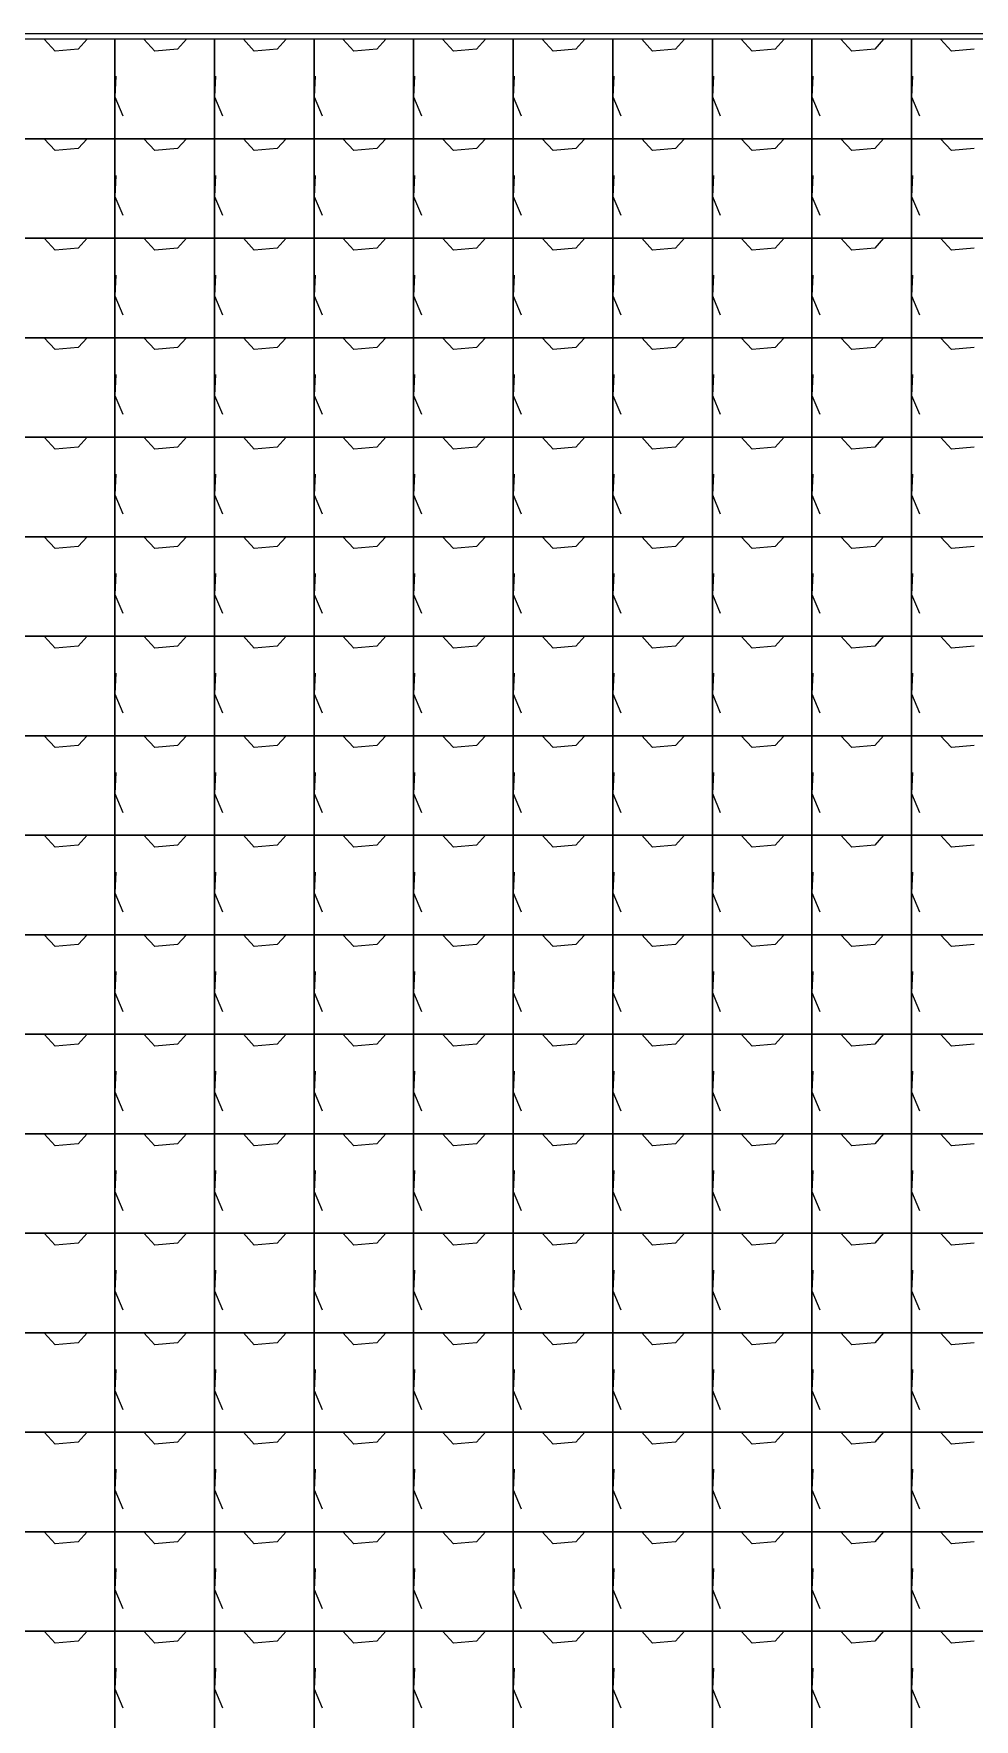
# Model space of a CAD drawing. Header units: inches. Extents: x 0 to 2763, y 0 to 1500.
# Drawn here: x 741.3 to 981.2, y 1069.7 to 1500 of the extents above; entities that cross this region are included whole.
import ezdxf

# ---------------------------------------------------------------- set-up
doc = ezdxf.new("R2010")
doc.units = ezdxf.units.IN
doc.header["$MEASUREMENT"] = 0

# ---------------------------------------------------------------- blocks, each defined once
blk = doc.blocks.new('*U1')
at = {"color": 254, "true_color": 0xfeeab9}
blk.add_lwpolyline([(-12.7, -12.7), (12.7, -12.7), (12.7, 12.7), (-12.7, 12.7), (-12.7, -12.7)], dxfattribs=at)
blk = doc.blocks.new('*U2')
at = {"color": 0, "linetype": 'ByBlock', "lineweight": -2, "transparency": 16777216}
for p in [(736.6, 1473.2), (762, 1473.2), (787.4, 1473.2), (812.8, 1473.2), (838.2, 1473.2), (863.6, 1473.2), (889, 1473.2), (914.4, 1473.2), (939.8, 1473.2), (965.2, 1473.2), (736.6, 1447.8), (762, 1447.8), (787.4, 1447.8), (812.8, 1447.8), (838.2, 1447.8), (863.6, 1447.8), (889, 1447.8), (914.4, 1447.8), (939.8, 1447.8), (965.2, 1447.8), (736.6, 1422.4), (762, 1422.4), (787.4, 1422.4), (812.8, 1422.4), (838.2, 1422.4), (863.6, 1422.4), (889, 1422.4), (914.4, 1422.4), (939.8, 1422.4), (965.2, 1422.4), (736.6, 1397), (762, 1397), (787.4, 1397), (812.8, 1397), (838.2, 1397), (863.6, 1397), (889, 1397), (914.4, 1397), (939.8, 1397), (965.2, 1397), (736.6, 1371.6), (762, 1371.6), (787.4, 1371.6), (812.8, 1371.6), (838.2, 1371.6), (863.6, 1371.6), (889, 1371.6), (914.4, 1371.6), (939.8, 1371.6), (965.2, 1371.6), (736.6, 1346.2), (762, 1346.2), (787.4, 1346.2), (812.8, 1346.2), (838.2, 1346.2), (863.6, 1346.2), (889, 1346.2), (914.4, 1346.2), (939.8, 1346.2), (965.2, 1346.2), (736.6, 1320.8), (762, 1320.8), (787.4, 1320.8), (812.8, 1320.8), (838.2, 1320.8), (863.6, 1320.8), (889, 1320.8), (914.4, 1320.8), (939.8, 1320.8), (965.2, 1320.8), (736.6, 1295.4), (762, 1295.4), (787.4, 1295.4), (812.8, 1295.4), (838.2, 1295.4), (863.6, 1295.4), (889, 1295.4), (914.4, 1295.4), (939.8, 1295.4), (965.2, 1295.4), (736.6, 1270), (762, 1270), (787.4, 1270), (812.8, 1270), (838.2, 1270), (863.6, 1270), (889, 1270), (914.4, 1270), (939.8, 1270), (965.2, 1270), (736.6, 1244.6), (762, 1244.6), (787.4, 1244.6), (812.8, 1244.6), (838.2, 1244.6), (863.6, 1244.6), (889, 1244.6), (914.4, 1244.6), (939.8, 1244.6), (965.2, 1244.6), (736.6, 1219.2), (762, 1219.2), (787.4, 1219.2), (812.8, 1219.2), (838.2, 1219.2), (863.6, 1219.2), (889, 1219.2), (914.4, 1219.2), (939.8, 1219.2), (965.2, 1219.2), (736.6, 1193.8), (762, 1193.8), (787.4, 1193.8), (812.8, 1193.8), (838.2, 1193.8), (863.6, 1193.8), (889, 1193.8), (914.4, 1193.8), (939.8, 1193.8), (965.2, 1193.8), (736.6, 1168.4), (762, 1168.4), (787.4, 1168.4), (812.8, 1168.4), (838.2, 1168.4), (863.6, 1168.4), (889, 1168.4), (914.4, 1168.4), (939.8, 1168.4), (965.2, 1168.4), (736.6, 1143), (762, 1143), (787.4, 1143), (812.8, 1143), (838.2, 1143), (863.6, 1143), (889, 1143), (914.4, 1143), (939.8, 1143), (965.2, 1143), (736.6, 1117.6), (762, 1117.6), (787.4, 1117.6), (812.8, 1117.6), (838.2, 1117.6), (863.6, 1117.6), (889, 1117.6), (914.4, 1117.6), (939.8, 1117.6), (965.2, 1117.6), (736.6, 1092.2), (762, 1092.2), (787.4, 1092.2), (812.8, 1092.2), (838.2, 1092.2), (863.6, 1092.2), (889, 1092.2), (914.4, 1092.2), (939.8, 1092.2), (965.2, 1092.2), (736.6, 1066.8), (762, 1066.8), (787.4, 1066.8), (812.8, 1066.8), (838.2, 1066.8), (863.6, 1066.8), (889, 1066.8), (914.4, 1066.8), (939.8, 1066.8), (965.2, 1066.8)]:
    blk.add_blockref('*U1', p, dxfattribs=at)

msp = doc.modelspace()

# ---------------------------------------------------------------- linework, layer by layer
at = {"linetype": 'Continuous'}
for p, q in [((746.76, 1495.55), (743.97, 1498.6)), ((754.89, 1498.6), (752.6, 1496.06)), ((772.16, 1495.55), (769.37, 1498.6)), ((780.29, 1498.6), (778, 1496.06)), ((797.56, 1495.55), (794.77, 1498.6)), ((805.69, 1498.6), (803.4, 1496.06)), ((822.96, 1495.55), (820.17, 1498.6)), ((831.09, 1498.6), (828.8, 1496.06)), ((848.36, 1495.55), (845.57, 1498.6)), ((856.49, 1498.6), (854.2, 1496.06)), ((873.76, 1495.55), (870.97, 1498.6)), ((881.89, 1498.6), (879.6, 1496.06)), ((899.16, 1495.55), (896.37, 1498.6)), ((907.29, 1498.6), (905, 1496.06)), ((924.56, 1495.55), (921.77, 1498.6)), ((932.69, 1498.6), (930.4, 1496.06)), ((949.96, 1495.55), (947.17, 1498.6)), ((958.09, 1498.6), (955.8, 1496.06)), ((975.36, 1495.55), (972.57, 1498.6)), ((752.6, 1496.06), (746.76, 1495.55)), ((778, 1496.06), (772.16, 1495.55)), ((803.4, 1496.06), (797.56, 1495.55)), ((828.8, 1496.06), (822.96, 1495.55)), ((854.2, 1496.06), (848.36, 1495.55)), ((879.6, 1496.06), (873.76, 1495.55)), ((905, 1496.06), (899.16, 1495.55)), ((930.4, 1496.06), (924.56, 1495.55)), ((955.8, 1496.06), (949.96, 1495.55)), ((981.2, 1496.06), (975.36, 1495.55)), ((762.25, 1489.2), (762, 1483.87)), ((787.65, 1489.2), (787.4, 1483.87)), ((813.05, 1489.2), (812.8, 1483.87)), ((838.45, 1489.2), (838.2, 1483.87)), ((863.85, 1489.2), (863.6, 1483.87)), ((889.25, 1489.2), (889, 1483.87)), ((914.65, 1489.2), (914.4, 1483.87)), ((940.05, 1489.2), (939.8, 1483.87)), ((965.45, 1489.2), (965.2, 1483.87)), ((762, 1483.87), (764.03, 1479.04)), ((787.4, 1483.87), (789.43, 1479.04)), ((812.8, 1483.87), (814.83, 1479.04)), ((838.2, 1483.87), (840.23, 1479.04)), ((863.6, 1483.87), (865.63, 1479.04)), ((889, 1483.87), (891.03, 1479.04)), ((914.4, 1483.87), (916.43, 1479.04)), ((939.8, 1483.87), (941.83, 1479.04)), ((965.2, 1483.87), (967.23, 1479.04)), ((746.76, 1470.15), (743.97, 1473.2)), ((754.89, 1473.2), (752.6, 1470.66)), ((772.16, 1470.15), (769.37, 1473.2)), ((780.29, 1473.2), (778, 1470.66)), ((797.56, 1470.15), (794.77, 1473.2)), ((805.69, 1473.2), (803.4, 1470.66)), ((822.96, 1470.15), (820.17, 1473.2)), ((831.09, 1473.2), (828.8, 1470.66)), ((848.36, 1470.15), (845.57, 1473.2)), ((856.49, 1473.2), (854.2, 1470.66)), ((873.76, 1470.15), (870.97, 1473.2)), ((881.89, 1473.2), (879.6, 1470.66)), ((899.16, 1470.15), (896.37, 1473.2)), ((907.29, 1473.2), (905, 1470.66)), ((924.56, 1470.15), (921.77, 1473.2)), ((932.69, 1473.2), (930.4, 1470.66)), ((949.96, 1470.15), (947.17, 1473.2)), ((958.09, 1473.2), (955.8, 1470.66)), ((975.36, 1470.15), (972.57, 1473.2)), ((752.6, 1470.66), (746.76, 1470.15)), ((778, 1470.66), (772.16, 1470.15)), ((803.4, 1470.66), (797.56, 1470.15)), ((828.8, 1470.66), (822.96, 1470.15)), ((854.2, 1470.66), (848.36, 1470.15)), ((879.6, 1470.66), (873.76, 1470.15)), ((905, 1470.66), (899.16, 1470.15)), ((930.4, 1470.66), (924.56, 1470.15)), ((955.8, 1470.66), (949.96, 1470.15)), ((981.2, 1470.66), (975.36, 1470.15)), ((762.25, 1463.8), (762, 1458.47)), ((787.65, 1463.8), (787.4, 1458.47)), ((813.05, 1463.8), (812.8, 1458.47)), ((838.45, 1463.8), (838.2, 1458.47)), ((863.85, 1463.8), (863.6, 1458.47)), ((889.25, 1463.8), (889, 1458.47)), ((914.65, 1463.8), (914.4, 1458.47)), ((940.05, 1463.8), (939.8, 1458.47)), ((965.45, 1463.8), (965.2, 1458.47)), ((762, 1458.47), (764.03, 1453.64)), ((787.4, 1458.47), (789.43, 1453.64)), ((812.8, 1458.47), (814.83, 1453.64)), ((838.2, 1458.47), (840.23, 1453.64)), ((863.6, 1458.47), (865.63, 1453.64)), ((889, 1458.47), (891.03, 1453.64)), ((914.4, 1458.47), (916.43, 1453.64)), ((939.8, 1458.47), (941.83, 1453.64)), ((965.2, 1458.47), (967.23, 1453.64)), ((746.76, 1444.75), (743.97, 1447.8)), ((754.89, 1447.8), (752.6, 1445.26)), ((772.16, 1444.75), (769.37, 1447.8)), ((780.29, 1447.8), (778, 1445.26)), ((797.56, 1444.75), (794.77, 1447.8)), ((805.69, 1447.8), (803.4, 1445.26)), ((822.96, 1444.75), (820.17, 1447.8)), ((831.09, 1447.8), (828.8, 1445.26)), ((848.36, 1444.75), (845.57, 1447.8)), ((856.49, 1447.8), (854.2, 1445.26)), ((873.76, 1444.75), (870.97, 1447.8)), ((881.89, 1447.8), (879.6, 1445.26)), ((899.16, 1444.75), (896.37, 1447.8)), ((907.29, 1447.8), (905, 1445.26)), ((924.56, 1444.75), (921.77, 1447.8)), ((932.69, 1447.8), (930.4, 1445.26)), ((949.96, 1444.75), (947.17, 1447.8)), ((958.09, 1447.8), (955.8, 1445.26)), ((975.36, 1444.75), (972.57, 1447.8)), ((752.6, 1445.26), (746.76, 1444.75)), ((778, 1445.26), (772.16, 1444.75)), ((803.4, 1445.26), (797.56, 1444.75)), ((828.8, 1445.26), (822.96, 1444.75)), ((854.2, 1445.26), (848.36, 1444.75)), ((879.6, 1445.26), (873.76, 1444.75)), ((905, 1445.26), (899.16, 1444.75)), ((930.4, 1445.26), (924.56, 1444.75)), ((955.8, 1445.26), (949.96, 1444.75)), ((981.2, 1445.26), (975.36, 1444.75)), ((762.25, 1438.4), (762, 1433.07)), ((787.65, 1438.4), (787.4, 1433.07)), ((813.05, 1438.4), (812.8, 1433.07)), ((838.45, 1438.4), (838.2, 1433.07)), ((863.85, 1438.4), (863.6, 1433.07)), ((889.25, 1438.4), (889, 1433.07)), ((914.65, 1438.4), (914.4, 1433.07)), ((940.05, 1438.4), (939.8, 1433.07)), ((965.45, 1438.4), (965.2, 1433.07)), ((762, 1433.07), (764.03, 1428.24)), ((787.4, 1433.07), (789.43, 1428.24)), ((812.8, 1433.07), (814.83, 1428.24)), ((838.2, 1433.07), (840.23, 1428.24)), ((863.6, 1433.07), (865.63, 1428.24)), ((889, 1433.07), (891.03, 1428.24)), ((914.4, 1433.07), (916.43, 1428.24)), ((939.8, 1433.07), (941.83, 1428.24)), ((965.2, 1433.07), (967.23, 1428.24)), ((746.76, 1419.35), (743.97, 1422.4)), ((754.89, 1422.4), (752.6, 1419.86)), ((772.16, 1419.35), (769.37, 1422.4)), ((780.29, 1422.4), (778, 1419.86)), ((797.56, 1419.35), (794.77, 1422.4)), ((805.69, 1422.4), (803.4, 1419.86)), ((822.96, 1419.35), (820.17, 1422.4)), ((831.09, 1422.4), (828.8, 1419.86)), ((848.36, 1419.35), (845.57, 1422.4)), ((856.49, 1422.4), (854.2, 1419.86)), ((873.76, 1419.35), (870.97, 1422.4)), ((881.89, 1422.4), (879.6, 1419.86)), ((899.16, 1419.35), (896.37, 1422.4)), ((907.29, 1422.4), (905, 1419.86)), ((924.56, 1419.35), (921.77, 1422.4)), ((932.69, 1422.4), (930.4, 1419.86)), ((949.96, 1419.35), (947.17, 1422.4)), ((958.09, 1422.4), (955.8, 1419.86)), ((975.36, 1419.35), (972.57, 1422.4)), ((752.6, 1419.86), (746.76, 1419.35)), ((778, 1419.86), (772.16, 1419.35)), ((803.4, 1419.86), (797.56, 1419.35)), ((828.8, 1419.86), (822.96, 1419.35)), ((854.2, 1419.86), (848.36, 1419.35)), ((879.6, 1419.86), (873.76, 1419.35)), ((905, 1419.86), (899.16, 1419.35)), ((930.4, 1419.86), (924.56, 1419.35)), ((955.8, 1419.86), (949.96, 1419.35)), ((981.2, 1419.86), (975.36, 1419.35)), ((762.25, 1413), (762, 1407.67)), ((787.65, 1413), (787.4, 1407.67)), ((813.05, 1413), (812.8, 1407.67)), ((838.45, 1413), (838.2, 1407.67)), ((863.85, 1413), (863.6, 1407.67)), ((889.25, 1413), (889, 1407.67)), ((914.65, 1413), (914.4, 1407.67)), ((940.05, 1413), (939.8, 1407.67)), ((965.45, 1413), (965.2, 1407.67)), ((762, 1407.67), (764.03, 1402.84)), ((787.4, 1407.67), (789.43, 1402.84)), ((812.8, 1407.67), (814.83, 1402.84)), ((838.2, 1407.67), (840.23, 1402.84)), ((863.6, 1407.67), (865.63, 1402.84)), ((889, 1407.67), (891.03, 1402.84)), ((914.4, 1407.67), (916.43, 1402.84)), ((939.8, 1407.67), (941.83, 1402.84)), ((965.2, 1407.67), (967.23, 1402.84)), ((746.76, 1393.95), (743.97, 1397)), ((752.6, 1394.46), (746.76, 1393.95)), ((754.89, 1397), (752.6, 1394.46)), ((772.16, 1393.95), (769.37, 1397)), ((778, 1394.46), (772.16, 1393.95)), ((780.29, 1397), (778, 1394.46)), ((797.56, 1393.95), (794.77, 1397)), ((803.4, 1394.46), (797.56, 1393.95)), ((805.69, 1397), (803.4, 1394.46)), ((822.96, 1393.95), (820.17, 1397)), ((828.8, 1394.46), (822.96, 1393.95)), ((831.09, 1397), (828.8, 1394.46)), ((848.36, 1393.95), (845.57, 1397)), ((854.2, 1394.46), (848.36, 1393.95)), ((856.49, 1397), (854.2, 1394.46)), ((873.76, 1393.95), (870.97, 1397)), ((879.6, 1394.46), (873.76, 1393.95)), ((881.89, 1397), (879.6, 1394.46)), ((899.16, 1393.95), (896.37, 1397)), ((905, 1394.46), (899.16, 1393.95)), ((907.29, 1397), (905, 1394.46)), ((924.56, 1393.95), (921.77, 1397)), ((930.4, 1394.46), (924.56, 1393.95)), ((932.69, 1397), (930.4, 1394.46)), ((949.96, 1393.95), (947.17, 1397)), ((955.8, 1394.46), (949.96, 1393.95)), ((958.09, 1397), (955.8, 1394.46)), ((975.36, 1393.95), (972.57, 1397)), ((981.2, 1394.46), (975.36, 1393.95)), ((762.25, 1387.6), (762, 1382.27)), ((787.65, 1387.6), (787.4, 1382.27)), ((813.05, 1387.6), (812.8, 1382.27)), ((838.45, 1387.6), (838.2, 1382.27)), ((863.85, 1387.6), (863.6, 1382.27)), ((889.25, 1387.6), (889, 1382.27)), ((914.65, 1387.6), (914.4, 1382.27)), ((940.05, 1387.6), (939.8, 1382.27)), ((965.45, 1387.6), (965.2, 1382.27)), ((762, 1382.27), (764.03, 1377.44)), ((787.4, 1382.27), (789.43, 1377.44)), ((812.8, 1382.27), (814.83, 1377.44)), ((838.2, 1382.27), (840.23, 1377.44)), ((863.6, 1382.27), (865.63, 1377.44)), ((889, 1382.27), (891.03, 1377.44)), ((914.4, 1382.27), (916.43, 1377.44)), ((939.8, 1382.27), (941.83, 1377.44)), ((965.2, 1382.27), (967.23, 1377.44)), ((746.76, 1368.55), (743.97, 1371.6)), ((752.6, 1369.06), (746.76, 1368.55)), ((754.89, 1371.6), (752.6, 1369.06)), ((772.16, 1368.55), (769.37, 1371.6)), ((778, 1369.06), (772.16, 1368.55)), ((780.29, 1371.6), (778, 1369.06)), ((797.56, 1368.55), (794.77, 1371.6)), ((803.4, 1369.06), (797.56, 1368.55)), ((805.69, 1371.6), (803.4, 1369.06)), ((822.96, 1368.55), (820.17, 1371.6)), ((828.8, 1369.06), (822.96, 1368.55)), ((831.09, 1371.6), (828.8, 1369.06)), ((848.36, 1368.55), (845.57, 1371.6)), ((854.2, 1369.06), (848.36, 1368.55)), ((856.49, 1371.6), (854.2, 1369.06)), ((873.76, 1368.55), (870.97, 1371.6)), ((879.6, 1369.06), (873.76, 1368.55)), ((881.89, 1371.6), (879.6, 1369.06)), ((899.16, 1368.55), (896.37, 1371.6)), ((905, 1369.06), (899.16, 1368.55)), ((907.29, 1371.6), (905, 1369.06)), ((924.56, 1368.55), (921.77, 1371.6)), ((930.4, 1369.06), (924.56, 1368.55)), ((932.69, 1371.6), (930.4, 1369.06)), ((949.96, 1368.55), (947.17, 1371.6)), ((955.8, 1369.06), (949.96, 1368.55)), ((958.09, 1371.6), (955.8, 1369.06)), ((975.36, 1368.55), (972.57, 1371.6)), ((981.2, 1369.06), (975.36, 1368.55)), ((762.25, 1362.2), (762, 1356.87)), ((787.65, 1362.2), (787.4, 1356.87)), ((813.05, 1362.2), (812.8, 1356.87)), ((838.45, 1362.2), (838.2, 1356.87)), ((863.85, 1362.2), (863.6, 1356.87)), ((889.25, 1362.2), (889, 1356.87)), ((914.65, 1362.2), (914.4, 1356.87)), ((940.05, 1362.2), (939.8, 1356.87)), ((965.45, 1362.2), (965.2, 1356.87)), ((762, 1356.87), (764.03, 1352.04)), ((787.4, 1356.87), (789.43, 1352.04)), ((812.8, 1356.87), (814.83, 1352.04)), ((838.2, 1356.87), (840.23, 1352.04)), ((863.6, 1356.87), (865.63, 1352.04)), ((889, 1356.87), (891.03, 1352.04)), ((914.4, 1356.87), (916.43, 1352.04)), ((939.8, 1356.87), (941.83, 1352.04)), ((965.2, 1356.87), (967.23, 1352.04)), ((746.76, 1343.15), (743.97, 1346.2)), ((752.6, 1343.66), (746.76, 1343.15)), ((754.89, 1346.2), (752.6, 1343.66)), ((772.16, 1343.15), (769.37, 1346.2)), ((778, 1343.66), (772.16, 1343.15)), ((780.29, 1346.2), (778, 1343.66)), ((797.56, 1343.15), (794.77, 1346.2)), ((803.4, 1343.66), (797.56, 1343.15)), ((805.69, 1346.2), (803.4, 1343.66)), ((822.96, 1343.15), (820.17, 1346.2)), ((828.8, 1343.66), (822.96, 1343.15)), ((831.09, 1346.2), (828.8, 1343.66)), ((848.36, 1343.15), (845.57, 1346.2)), ((854.2, 1343.66), (848.36, 1343.15)), ((856.49, 1346.2), (854.2, 1343.66)), ((873.76, 1343.15), (870.97, 1346.2)), ((879.6, 1343.66), (873.76, 1343.15)), ((881.89, 1346.2), (879.6, 1343.66)), ((899.16, 1343.15), (896.37, 1346.2)), ((905, 1343.66), (899.16, 1343.15)), ((907.29, 1346.2), (905, 1343.66)), ((924.56, 1343.15), (921.77, 1346.2)), ((930.4, 1343.66), (924.56, 1343.15)), ((932.69, 1346.2), (930.4, 1343.66)), ((949.96, 1343.15), (947.17, 1346.2)), ((955.8, 1343.66), (949.96, 1343.15)), ((958.09, 1346.2), (955.8, 1343.66)), ((975.36, 1343.15), (972.57, 1346.2)), ((981.2, 1343.66), (975.36, 1343.15)), ((762.25, 1336.8), (762, 1331.47)), ((787.65, 1336.8), (787.4, 1331.47)), ((813.05, 1336.8), (812.8, 1331.47)), ((838.45, 1336.8), (838.2, 1331.47)), ((863.85, 1336.8), (863.6, 1331.47)), ((889.25, 1336.8), (889, 1331.47)), ((914.65, 1336.8), (914.4, 1331.47)), ((940.05, 1336.8), (939.8, 1331.47)), ((965.45, 1336.8), (965.2, 1331.47)), ((762, 1331.47), (764.03, 1326.64)), ((787.4, 1331.47), (789.43, 1326.64)), ((812.8, 1331.47), (814.83, 1326.64)), ((838.2, 1331.47), (840.23, 1326.64)), ((863.6, 1331.47), (865.63, 1326.64)), ((889, 1331.47), (891.03, 1326.64)), ((914.4, 1331.47), (916.43, 1326.64)), ((939.8, 1331.47), (941.83, 1326.64)), ((965.2, 1331.47), (967.23, 1326.64)), ((746.76, 1317.75), (743.97, 1320.8)), ((752.6, 1318.26), (746.76, 1317.75)), ((754.89, 1320.8), (752.6, 1318.26)), ((772.16, 1317.75), (769.37, 1320.8)), ((778, 1318.26), (772.16, 1317.75)), ((780.29, 1320.8), (778, 1318.26)), ((797.56, 1317.75), (794.77, 1320.8)), ((803.4, 1318.26), (797.56, 1317.75)), ((805.69, 1320.8), (803.4, 1318.26)), ((822.96, 1317.75), (820.17, 1320.8)), ((828.8, 1318.26), (822.96, 1317.75)), ((831.09, 1320.8), (828.8, 1318.26)), ((848.36, 1317.75), (845.57, 1320.8)), ((854.2, 1318.26), (848.36, 1317.75)), ((856.49, 1320.8), (854.2, 1318.26)), ((873.76, 1317.75), (870.97, 1320.8)), ((879.6, 1318.26), (873.76, 1317.75)), ((881.89, 1320.8), (879.6, 1318.26)), ((899.16, 1317.75), (896.37, 1320.8)), ((905, 1318.26), (899.16, 1317.75)), ((907.29, 1320.8), (905, 1318.26)), ((924.56, 1317.75), (921.77, 1320.8)), ((930.4, 1318.26), (924.56, 1317.75)), ((932.69, 1320.8), (930.4, 1318.26)), ((949.96, 1317.75), (947.17, 1320.8)), ((955.8, 1318.26), (949.96, 1317.75)), ((958.09, 1320.8), (955.8, 1318.26)), ((975.36, 1317.75), (972.57, 1320.8)), ((981.2, 1318.26), (975.36, 1317.75)), ((762.25, 1311.4), (762, 1306.07)), ((787.65, 1311.4), (787.4, 1306.07)), ((813.05, 1311.4), (812.8, 1306.07)), ((838.45, 1311.4), (838.2, 1306.07)), ((863.85, 1311.4), (863.6, 1306.07)), ((889.25, 1311.4), (889, 1306.07)), ((914.65, 1311.4), (914.4, 1306.07)), ((940.05, 1311.4), (939.8, 1306.07)), ((965.45, 1311.4), (965.2, 1306.07)), ((762, 1306.07), (764.03, 1301.24)), ((787.4, 1306.07), (789.43, 1301.24)), ((812.8, 1306.07), (814.83, 1301.24)), ((838.2, 1306.07), (840.23, 1301.24)), ((863.6, 1306.07), (865.63, 1301.24)), ((889, 1306.07), (891.03, 1301.24)), ((914.4, 1306.07), (916.43, 1301.24)), ((939.8, 1306.07), (941.83, 1301.24)), ((965.2, 1306.07), (967.23, 1301.24)), ((746.76, 1292.35), (743.97, 1295.4)), ((754.89, 1295.4), (752.6, 1292.86)), ((772.16, 1292.35), (769.37, 1295.4)), ((780.29, 1295.4), (778, 1292.86)), ((797.56, 1292.35), (794.77, 1295.4)), ((805.69, 1295.4), (803.4, 1292.86)), ((822.96, 1292.35), (820.17, 1295.4)), ((831.09, 1295.4), (828.8, 1292.86)), ((848.36, 1292.35), (845.57, 1295.4)), ((856.49, 1295.4), (854.2, 1292.86)), ((873.76, 1292.35), (870.97, 1295.4)), ((881.89, 1295.4), (879.6, 1292.86)), ((899.16, 1292.35), (896.37, 1295.4)), ((907.29, 1295.4), (905, 1292.86)), ((924.56, 1292.35), (921.77, 1295.4)), ((932.69, 1295.4), (930.4, 1292.86)), ((949.96, 1292.35), (947.17, 1295.4)), ((958.09, 1295.4), (955.8, 1292.86)), ((975.36, 1292.35), (972.57, 1295.4)), ((752.6, 1292.86), (746.76, 1292.35)), ((778, 1292.86), (772.16, 1292.35)), ((803.4, 1292.86), (797.56, 1292.35)), ((828.8, 1292.86), (822.96, 1292.35)), ((854.2, 1292.86), (848.36, 1292.35)), ((879.6, 1292.86), (873.76, 1292.35)), ((905, 1292.86), (899.16, 1292.35)), ((930.4, 1292.86), (924.56, 1292.35)), ((955.8, 1292.86), (949.96, 1292.35)), ((981.2, 1292.86), (975.36, 1292.35)), ((762.25, 1286), (762, 1280.67)), ((787.65, 1286), (787.4, 1280.67)), ((813.05, 1286), (812.8, 1280.67)), ((838.45, 1286), (838.2, 1280.67)), ((863.85, 1286), (863.6, 1280.67)), ((889.25, 1286), (889, 1280.67)), ((914.65, 1286), (914.4, 1280.67)), ((940.05, 1286), (939.8, 1280.67)), ((965.45, 1286), (965.2, 1280.67)), ((762, 1280.67), (764.03, 1275.84)), ((787.4, 1280.67), (789.43, 1275.84)), ((812.8, 1280.67), (814.83, 1275.84)), ((838.2, 1280.67), (840.23, 1275.84)), ((863.6, 1280.67), (865.63, 1275.84)), ((889, 1280.67), (891.03, 1275.84)), ((914.4, 1280.67), (916.43, 1275.84)), ((939.8, 1280.67), (941.83, 1275.84)), ((965.2, 1280.67), (967.23, 1275.84)), ((746.76, 1266.95), (743.97, 1270)), ((754.89, 1270), (752.6, 1267.46)), ((772.16, 1266.95), (769.37, 1270)), ((780.29, 1270), (778, 1267.46)), ((797.56, 1266.95), (794.77, 1270)), ((805.69, 1270), (803.4, 1267.46)), ((822.96, 1266.95), (820.17, 1270)), ((831.09, 1270), (828.8, 1267.46)), ((848.36, 1266.95), (845.57, 1270)), ((856.49, 1270), (854.2, 1267.46)), ((873.76, 1266.95), (870.97, 1270)), ((881.89, 1270), (879.6, 1267.46)), ((899.16, 1266.95), (896.37, 1270)), ((907.29, 1270), (905, 1267.46)), ((924.56, 1266.95), (921.77, 1270)), ((932.69, 1270), (930.4, 1267.46)), ((949.96, 1266.95), (947.17, 1270)), ((958.09, 1270), (955.8, 1267.46)), ((975.36, 1266.95), (972.57, 1270)), ((752.6, 1267.46), (746.76, 1266.95)), ((778, 1267.46), (772.16, 1266.95)), ((803.4, 1267.46), (797.56, 1266.95)), ((828.8, 1267.46), (822.96, 1266.95)), ((854.2, 1267.46), (848.36, 1266.95)), ((879.6, 1267.46), (873.76, 1266.95)), ((905, 1267.46), (899.16, 1266.95)), ((930.4, 1267.46), (924.56, 1266.95)), ((955.8, 1267.46), (949.96, 1266.95)), ((981.2, 1267.46), (975.36, 1266.95)), ((762.25, 1260.6), (762, 1255.27)), ((787.65, 1260.6), (787.4, 1255.27)), ((813.05, 1260.6), (812.8, 1255.27)), ((838.45, 1260.6), (838.2, 1255.27)), ((863.85, 1260.6), (863.6, 1255.27)), ((889.25, 1260.6), (889, 1255.27)), ((914.65, 1260.6), (914.4, 1255.27)), ((940.05, 1260.6), (939.8, 1255.27)), ((965.45, 1260.6), (965.2, 1255.27)), ((762, 1255.27), (764.03, 1250.44)), ((787.4, 1255.27), (789.43, 1250.44)), ((812.8, 1255.27), (814.83, 1250.44)), ((838.2, 1255.27), (840.23, 1250.44)), ((863.6, 1255.27), (865.63, 1250.44)), ((889, 1255.27), (891.03, 1250.44)), ((914.4, 1255.27), (916.43, 1250.44)), ((939.8, 1255.27), (941.83, 1250.44)), ((965.2, 1255.27), (967.23, 1250.44)), ((746.76, 1241.55), (743.97, 1244.6)), ((754.89, 1244.6), (752.6, 1242.06)), ((772.16, 1241.55), (769.37, 1244.6)), ((780.29, 1244.6), (778, 1242.06)), ((797.56, 1241.55), (794.77, 1244.6)), ((805.69, 1244.6), (803.4, 1242.06)), ((822.96, 1241.55), (820.17, 1244.6)), ((831.09, 1244.6), (828.8, 1242.06)), ((848.36, 1241.55), (845.57, 1244.6)), ((856.49, 1244.6), (854.2, 1242.06)), ((873.76, 1241.55), (870.97, 1244.6)), ((881.89, 1244.6), (879.6, 1242.06)), ((899.16, 1241.55), (896.37, 1244.6)), ((907.29, 1244.6), (905, 1242.06)), ((924.56, 1241.55), (921.77, 1244.6)), ((932.69, 1244.6), (930.4, 1242.06)), ((949.96, 1241.55), (947.17, 1244.6)), ((958.09, 1244.6), (955.8, 1242.06)), ((975.36, 1241.55), (972.57, 1244.6)), ((752.6, 1242.06), (746.76, 1241.55)), ((778, 1242.06), (772.16, 1241.55)), ((803.4, 1242.06), (797.56, 1241.55)), ((828.8, 1242.06), (822.96, 1241.55)), ((854.2, 1242.06), (848.36, 1241.55)), ((879.6, 1242.06), (873.76, 1241.55)), ((905, 1242.06), (899.16, 1241.55)), ((930.4, 1242.06), (924.56, 1241.55)), ((955.8, 1242.06), (949.96, 1241.55)), ((981.2, 1242.06), (975.36, 1241.55)), ((762.25, 1235.2), (762, 1229.87)), ((787.65, 1235.2), (787.4, 1229.87)), ((813.05, 1235.2), (812.8, 1229.87)), ((838.45, 1235.2), (838.2, 1229.87)), ((863.85, 1235.2), (863.6, 1229.87)), ((889.25, 1235.2), (889, 1229.87)), ((914.65, 1235.2), (914.4, 1229.87)), ((940.05, 1235.2), (939.8, 1229.87)), ((965.45, 1235.2), (965.2, 1229.87)), ((762, 1229.87), (764.03, 1225.04)), ((787.4, 1229.87), (789.43, 1225.04)), ((812.8, 1229.87), (814.83, 1225.04)), ((838.2, 1229.87), (840.23, 1225.04)), ((863.6, 1229.87), (865.63, 1225.04)), ((889, 1229.87), (891.03, 1225.04)), ((914.4, 1229.87), (916.43, 1225.04)), ((939.8, 1229.87), (941.83, 1225.04)), ((965.2, 1229.87), (967.23, 1225.04)), ((746.76, 1216.15), (743.97, 1219.2)), ((754.89, 1219.2), (752.6, 1216.66)), ((772.16, 1216.15), (769.37, 1219.2)), ((780.29, 1219.2), (778, 1216.66)), ((797.56, 1216.15), (794.77, 1219.2)), ((805.69, 1219.2), (803.4, 1216.66)), ((822.96, 1216.15), (820.17, 1219.2)), ((831.09, 1219.2), (828.8, 1216.66)), ((848.36, 1216.15), (845.57, 1219.2)), ((856.49, 1219.2), (854.2, 1216.66)), ((873.76, 1216.15), (870.97, 1219.2)), ((881.89, 1219.2), (879.6, 1216.66)), ((899.16, 1216.15), (896.37, 1219.2)), ((907.29, 1219.2), (905, 1216.66)), ((924.56, 1216.15), (921.77, 1219.2)), ((932.69, 1219.2), (930.4, 1216.66)), ((949.96, 1216.15), (947.17, 1219.2)), ((958.09, 1219.2), (955.8, 1216.66)), ((975.36, 1216.15), (972.57, 1219.2)), ((752.6, 1216.66), (746.76, 1216.15)), ((778, 1216.66), (772.16, 1216.15)), ((803.4, 1216.66), (797.56, 1216.15)), ((828.8, 1216.66), (822.96, 1216.15)), ((854.2, 1216.66), (848.36, 1216.15)), ((879.6, 1216.66), (873.76, 1216.15)), ((905, 1216.66), (899.16, 1216.15)), ((930.4, 1216.66), (924.56, 1216.15)), ((955.8, 1216.66), (949.96, 1216.15)), ((981.2, 1216.66), (975.36, 1216.15)), ((762.25, 1209.8), (762, 1204.47)), ((787.65, 1209.8), (787.4, 1204.47)), ((813.05, 1209.8), (812.8, 1204.47)), ((838.45, 1209.8), (838.2, 1204.47)), ((863.85, 1209.8), (863.6, 1204.47)), ((889.25, 1209.8), (889, 1204.47)), ((914.65, 1209.8), (914.4, 1204.47)), ((940.05, 1209.8), (939.8, 1204.47)), ((965.45, 1209.8), (965.2, 1204.47)), ((762, 1204.47), (764.03, 1199.64)), ((787.4, 1204.47), (789.43, 1199.64)), ((812.8, 1204.47), (814.83, 1199.64)), ((838.2, 1204.47), (840.23, 1199.64)), ((863.6, 1204.47), (865.63, 1199.64)), ((889, 1204.47), (891.03, 1199.64)), ((914.4, 1204.47), (916.43, 1199.64)), ((939.8, 1204.47), (941.83, 1199.64)), ((965.2, 1204.47), (967.23, 1199.64)), ((746.76, 1190.75), (743.97, 1193.8)), ((754.89, 1193.8), (752.6, 1191.26)), ((772.16, 1190.75), (769.37, 1193.8)), ((780.29, 1193.8), (778, 1191.26)), ((797.56, 1190.75), (794.77, 1193.8)), ((805.69, 1193.8), (803.4, 1191.26)), ((822.96, 1190.75), (820.17, 1193.8)), ((831.09, 1193.8), (828.8, 1191.26)), ((848.36, 1190.75), (845.57, 1193.8)), ((856.49, 1193.8), (854.2, 1191.26)), ((873.76, 1190.75), (870.97, 1193.8)), ((881.89, 1193.8), (879.6, 1191.26)), ((899.16, 1190.75), (896.37, 1193.8)), ((907.29, 1193.8), (905, 1191.26)), ((924.56, 1190.75), (921.77, 1193.8)), ((932.69, 1193.8), (930.4, 1191.26)), ((949.96, 1190.75), (947.17, 1193.8)), ((958.09, 1193.8), (955.8, 1191.26)), ((975.36, 1190.75), (972.57, 1193.8)), ((752.6, 1191.26), (746.76, 1190.75)), ((778, 1191.26), (772.16, 1190.75)), ((803.4, 1191.26), (797.56, 1190.75)), ((828.8, 1191.26), (822.96, 1190.75)), ((854.2, 1191.26), (848.36, 1190.75)), ((879.6, 1191.26), (873.76, 1190.75)), ((905, 1191.26), (899.16, 1190.75)), ((930.4, 1191.26), (924.56, 1190.75)), ((955.8, 1191.26), (949.96, 1190.75)), ((981.2, 1191.26), (975.36, 1190.75)), ((762.25, 1184.4), (762, 1179.07)), ((787.65, 1184.4), (787.4, 1179.07)), ((813.05, 1184.4), (812.8, 1179.07)), ((838.45, 1184.4), (838.2, 1179.07)), ((863.85, 1184.4), (863.6, 1179.07)), ((889.25, 1184.4), (889, 1179.07)), ((914.65, 1184.4), (914.4, 1179.07)), ((940.05, 1184.4), (939.8, 1179.07)), ((965.45, 1184.4), (965.2, 1179.07)), ((762, 1179.07), (764.03, 1174.24)), ((787.4, 1179.07), (789.43, 1174.24)), ((812.8, 1179.07), (814.83, 1174.24)), ((838.2, 1179.07), (840.23, 1174.24)), ((863.6, 1179.07), (865.63, 1174.24)), ((889, 1179.07), (891.03, 1174.24)), ((914.4, 1179.07), (916.43, 1174.24)), ((939.8, 1179.07), (941.83, 1174.24)), ((965.2, 1179.07), (967.23, 1174.24)), ((746.76, 1165.35), (743.97, 1168.4)), ((754.89, 1168.4), (752.6, 1165.86)), ((772.16, 1165.35), (769.37, 1168.4)), ((780.29, 1168.4), (778, 1165.86)), ((797.56, 1165.35), (794.77, 1168.4)), ((805.69, 1168.4), (803.4, 1165.86)), ((822.96, 1165.35), (820.17, 1168.4)), ((831.09, 1168.4), (828.8, 1165.86)), ((848.36, 1165.35), (845.57, 1168.4)), ((856.49, 1168.4), (854.2, 1165.86)), ((873.76, 1165.35), (870.97, 1168.4)), ((881.89, 1168.4), (879.6, 1165.86)), ((899.16, 1165.35), (896.37, 1168.4)), ((907.29, 1168.4), (905, 1165.86)), ((924.56, 1165.35), (921.77, 1168.4)), ((932.69, 1168.4), (930.4, 1165.86)), ((949.96, 1165.35), (947.17, 1168.4)), ((958.09, 1168.4), (955.8, 1165.86)), ((975.36, 1165.35), (972.57, 1168.4)), ((752.6, 1165.86), (746.76, 1165.35)), ((778, 1165.86), (772.16, 1165.35)), ((803.4, 1165.86), (797.56, 1165.35)), ((828.8, 1165.86), (822.96, 1165.35)), ((854.2, 1165.86), (848.36, 1165.35)), ((879.6, 1165.86), (873.76, 1165.35)), ((905, 1165.86), (899.16, 1165.35)), ((930.4, 1165.86), (924.56, 1165.35)), ((955.8, 1165.86), (949.96, 1165.35)), ((981.2, 1165.86), (975.36, 1165.35)), ((762.25, 1159), (762, 1153.67)), ((787.65, 1159), (787.4, 1153.67)), ((813.05, 1159), (812.8, 1153.67)), ((838.45, 1159), (838.2, 1153.67)), ((863.85, 1159), (863.6, 1153.67)), ((889.25, 1159), (889, 1153.67)), ((914.65, 1159), (914.4, 1153.67)), ((940.05, 1159), (939.8, 1153.67)), ((965.45, 1159), (965.2, 1153.67)), ((762, 1153.67), (764.03, 1148.84)), ((787.4, 1153.67), (789.43, 1148.84)), ((812.8, 1153.67), (814.83, 1148.84)), ((838.2, 1153.67), (840.23, 1148.84)), ((863.6, 1153.67), (865.63, 1148.84)), ((889, 1153.67), (891.03, 1148.84)), ((914.4, 1153.67), (916.43, 1148.84)), ((939.8, 1153.67), (941.83, 1148.84)), ((965.2, 1153.67), (967.23, 1148.84)), ((746.76, 1139.95), (743.97, 1143)), ((752.6, 1140.46), (746.76, 1139.95)), ((754.89, 1143), (752.6, 1140.46)), ((772.16, 1139.95), (769.37, 1143)), ((778, 1140.46), (772.16, 1139.95)), ((780.29, 1143), (778, 1140.46)), ((797.56, 1139.95), (794.77, 1143)), ((803.4, 1140.46), (797.56, 1139.95)), ((805.69, 1143), (803.4, 1140.46)), ((822.96, 1139.95), (820.17, 1143)), ((828.8, 1140.46), (822.96, 1139.95)), ((831.09, 1143), (828.8, 1140.46)), ((848.36, 1139.95), (845.57, 1143)), ((854.2, 1140.46), (848.36, 1139.95)), ((856.49, 1143), (854.2, 1140.46)), ((873.76, 1139.95), (870.97, 1143)), ((879.6, 1140.46), (873.76, 1139.95)), ((881.89, 1143), (879.6, 1140.46)), ((899.16, 1139.95), (896.37, 1143)), ((905, 1140.46), (899.16, 1139.95)), ((907.29, 1143), (905, 1140.46)), ((924.56, 1139.95), (921.77, 1143)), ((930.4, 1140.46), (924.56, 1139.95)), ((932.69, 1143), (930.4, 1140.46)), ((949.96, 1139.95), (947.17, 1143)), ((955.8, 1140.46), (949.96, 1139.95)), ((958.09, 1143), (955.8, 1140.46)), ((975.36, 1139.95), (972.57, 1143)), ((981.2, 1140.46), (975.36, 1139.95)), ((762.25, 1133.6), (762, 1128.27)), ((787.65, 1133.6), (787.4, 1128.27)), ((813.05, 1133.6), (812.8, 1128.27)), ((838.45, 1133.6), (838.2, 1128.27)), ((863.85, 1133.6), (863.6, 1128.27)), ((889.25, 1133.6), (889, 1128.27)), ((914.65, 1133.6), (914.4, 1128.27)), ((940.05, 1133.6), (939.8, 1128.27)), ((965.45, 1133.6), (965.2, 1128.27)), ((762, 1128.27), (764.03, 1123.44)), ((787.4, 1128.27), (789.43, 1123.44)), ((812.8, 1128.27), (814.83, 1123.44)), ((838.2, 1128.27), (840.23, 1123.44)), ((863.6, 1128.27), (865.63, 1123.44)), ((889, 1128.27), (891.03, 1123.44)), ((914.4, 1128.27), (916.43, 1123.44)), ((939.8, 1128.27), (941.83, 1123.44)), ((965.2, 1128.27), (967.23, 1123.44)), ((746.76, 1114.55), (743.97, 1117.6)), ((752.6, 1115.06), (746.76, 1114.55)), ((754.89, 1117.6), (752.6, 1115.06)), ((772.16, 1114.55), (769.37, 1117.6)), ((778, 1115.06), (772.16, 1114.55)), ((780.29, 1117.6), (778, 1115.06)), ((797.56, 1114.55), (794.77, 1117.6)), ((803.4, 1115.06), (797.56, 1114.55)), ((805.69, 1117.6), (803.4, 1115.06)), ((822.96, 1114.55), (820.17, 1117.6)), ((828.8, 1115.06), (822.96, 1114.55)), ((831.09, 1117.6), (828.8, 1115.06)), ((848.36, 1114.55), (845.57, 1117.6)), ((854.2, 1115.06), (848.36, 1114.55)), ((856.49, 1117.6), (854.2, 1115.06)), ((873.76, 1114.55), (870.97, 1117.6)), ((879.6, 1115.06), (873.76, 1114.55)), ((881.89, 1117.6), (879.6, 1115.06)), ((899.16, 1114.55), (896.37, 1117.6)), ((905, 1115.06), (899.16, 1114.55)), ((907.29, 1117.6), (905, 1115.06)), ((924.56, 1114.55), (921.77, 1117.6)), ((930.4, 1115.06), (924.56, 1114.55)), ((932.69, 1117.6), (930.4, 1115.06)), ((949.96, 1114.55), (947.17, 1117.6)), ((955.8, 1115.06), (949.96, 1114.55)), ((958.09, 1117.6), (955.8, 1115.06)), ((975.36, 1114.55), (972.57, 1117.6)), ((981.2, 1115.06), (975.36, 1114.55)), ((762.25, 1108.2), (762, 1102.87)), ((787.65, 1108.2), (787.4, 1102.87)), ((813.05, 1108.2), (812.8, 1102.87)), ((838.45, 1108.2), (838.2, 1102.87)), ((863.85, 1108.2), (863.6, 1102.87)), ((889.25, 1108.2), (889, 1102.87)), ((914.65, 1108.2), (914.4, 1102.87)), ((940.05, 1108.2), (939.8, 1102.87)), ((965.45, 1108.2), (965.2, 1102.87)), ((762, 1102.87), (764.03, 1098.04)), ((787.4, 1102.87), (789.43, 1098.04)), ((812.8, 1102.87), (814.83, 1098.04)), ((838.2, 1102.87), (840.23, 1098.04)), ((863.6, 1102.87), (865.63, 1098.04)), ((889, 1102.87), (891.03, 1098.04)), ((914.4, 1102.87), (916.43, 1098.04)), ((939.8, 1102.87), (941.83, 1098.04)), ((965.2, 1102.87), (967.23, 1098.04)), ((746.76, 1089.15), (743.97, 1092.2)), ((752.6, 1089.66), (746.76, 1089.15)), ((754.89, 1092.2), (752.6, 1089.66)), ((772.16, 1089.15), (769.37, 1092.2)), ((778, 1089.66), (772.16, 1089.15)), ((780.29, 1092.2), (778, 1089.66)), ((797.56, 1089.15), (794.77, 1092.2)), ((803.4, 1089.66), (797.56, 1089.15)), ((805.69, 1092.2), (803.4, 1089.66)), ((822.96, 1089.15), (820.17, 1092.2)), ((828.8, 1089.66), (822.96, 1089.15)), ((831.09, 1092.2), (828.8, 1089.66)), ((848.36, 1089.15), (845.57, 1092.2)), ((854.2, 1089.66), (848.36, 1089.15)), ((856.49, 1092.2), (854.2, 1089.66)), ((873.76, 1089.15), (870.97, 1092.2)), ((879.6, 1089.66), (873.76, 1089.15)), ((881.89, 1092.2), (879.6, 1089.66)), ((899.16, 1089.15), (896.37, 1092.2)), ((905, 1089.66), (899.16, 1089.15)), ((907.29, 1092.2), (905, 1089.66)), ((924.56, 1089.15), (921.77, 1092.2)), ((930.4, 1089.66), (924.56, 1089.15)), ((932.69, 1092.2), (930.4, 1089.66)), ((949.96, 1089.15), (947.17, 1092.2)), ((955.8, 1089.66), (949.96, 1089.15)), ((958.09, 1092.2), (955.8, 1089.66)), ((975.36, 1089.15), (972.57, 1092.2)), ((981.2, 1089.66), (975.36, 1089.15)), ((762.25, 1082.8), (762, 1077.47)), ((787.65, 1082.8), (787.4, 1077.47)), ((813.05, 1082.8), (812.8, 1077.47)), ((838.45, 1082.8), (838.2, 1077.47)), ((863.85, 1082.8), (863.6, 1077.47)), ((889.25, 1082.8), (889, 1077.47)), ((914.65, 1082.8), (914.4, 1077.47)), ((940.05, 1082.8), (939.8, 1077.47)), ((965.45, 1082.8), (965.2, 1077.47)), ((762, 1077.47), (764.03, 1072.64)), ((787.4, 1077.47), (789.43, 1072.64)), ((812.8, 1077.47), (814.83, 1072.64)), ((838.2, 1077.47), (840.23, 1072.64)), ((863.6, 1077.47), (865.63, 1072.64)), ((889, 1077.47), (891.03, 1072.64)), ((914.4, 1077.47), (916.43, 1072.64)), ((939.8, 1077.47), (941.83, 1072.64)), ((965.2, 1077.47), (967.23, 1072.64))]:
    msp.add_line(p, q, dxfattribs=at)
msp.add_lwpolyline([(0, 0), (1500, 0), (1500, 1500), (0, 1500)], close=True)

# ---------------------------------------------------------------- block references
msp.add_blockref('*U2', (12.7, 12.7))

doc.saveas('drawing.dxf')
